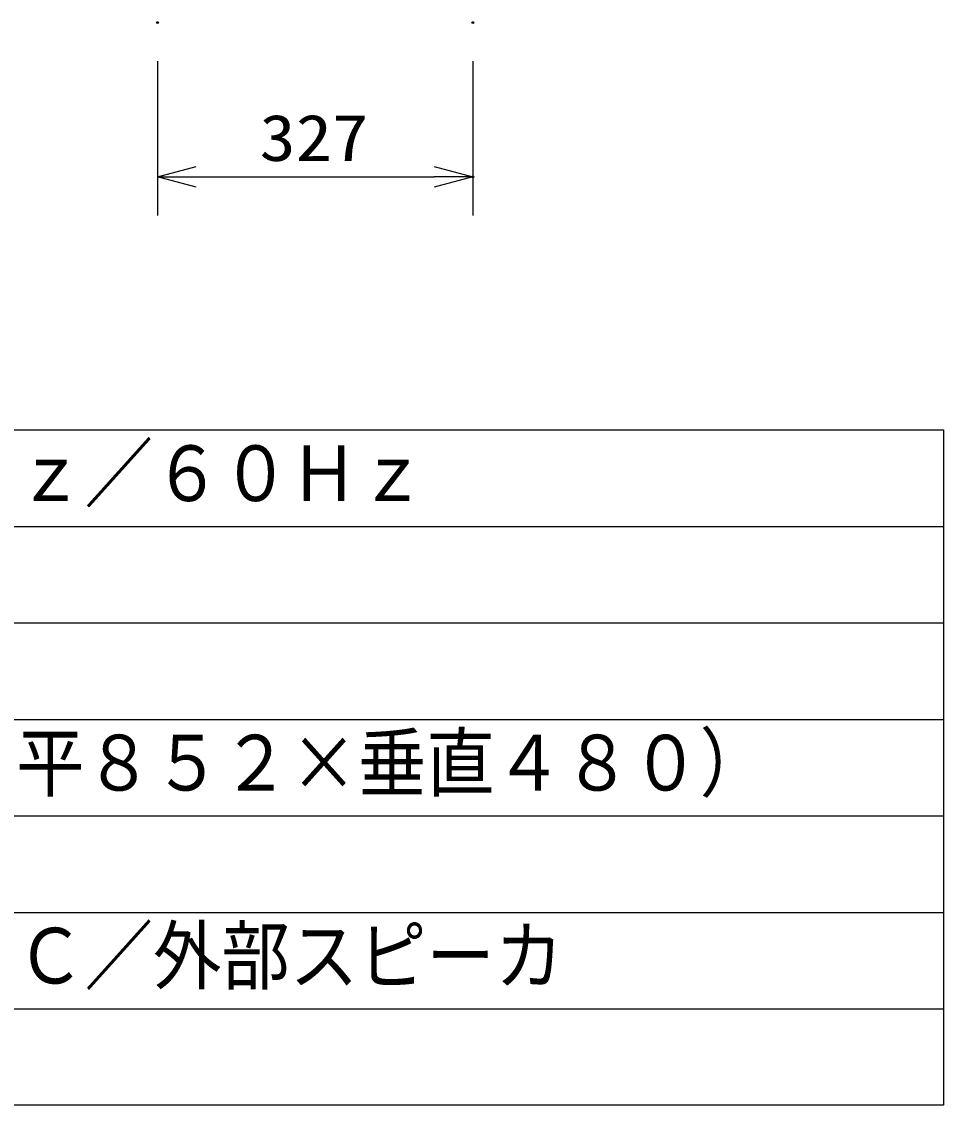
# Model space of a CAD drawing. Units: millimetres, scale not verified. Extents: x -63 to 63, y -57 to 57.
# Drawn here: x 14.7 to 62.5, y -56.5 to -0.3 of the extents above; entities that cross this region are included whole.
import ezdxf
from ezdxf.enums import TextEntityAlignment as Align

# ---------------------------------------------------------------- set-up
doc = ezdxf.new("R2010")
doc.units = ezdxf.units.MM
doc.header["$LTSCALE"] = 0.190236
doc.header["$PDMODE"] = 32
doc.header["$PDSIZE"] = 0.0951
for name, color, linetype in [('0-0_MOJI1', 2, 'Continuous'), ('0-3_WAKU', 3, 'Continuous'), ('0-4_DEFPOINTS', 7, 'Continuous')]:
    doc.layers.add(name, color=color, linetype=linetype)
doc.styles.add('ＭＳ ゴシック', font='')
doc.styles.get('ＭＳ ゴシック').set_extended_font_data('MS Gothic')

# ---------------------------------------------------------------- blocks, each defined once
blk = doc.blocks.new('_OPEN30')
at = {"layer": '0-4_DEFPOINTS'}
blk.add_line((0, 0), (-1, 0), dxfattribs=at)
blk.add_lwpolyline([(-1, 0.26795), (0, 0), (-1, -0.26795)], dxfattribs=at)

msp = doc.modelspace()

# ---------------------------------------------------------------- linework, layer by layer
at = {"layer": '0-3_WAKU'}
for p, q in [((21.761, -2.3948), (21.761, -10.3948)), ((38.1058, -2.3948), (38.1058, -10.3948)), ((23.761, -8.3948), (36.1058, -8.3948))]:
    msp.add_line(p, q, dxfattribs=at)
at = {"layer": '0-3_WAKU', "color": 4}
for p, q in [((-62.5001, -21.5), (62.5001, -21.5)), ((62.5001, -21.5), (62.5001, -56.5001)), ((62.5001, -56.5001), (-62.5001, -56.5001))]:
    msp.add_line(p, q, dxfattribs=at)
at = {"layer": '0-3_WAKU', "color": 1}
for p, q in [((-62.5001, -26.5), (62.5001, -26.5)), ((-62.5001, -31.5001), (62.5001, -31.5001)), ((-62.5001, -36.5001), (62.5001, -36.5001)), ((-62.5001, -41.5001), (62.5001, -41.5001)), ((-62.5001, -46.5001), (62.5001, -46.5001)), ((-62.5001, -51.5001), (62.5001, -51.5001))]:
    msp.add_line(p, q, dxfattribs=at)
at = {"layer": '0-4_DEFPOINTS'}
for p in [(21.761, -0.3948), (38.1058, -0.3948), (38.1058, -8.3948)]:
    msp.add_point(p, dxfattribs=at)

# ---------------------------------------------------------------- block references
at = {"layer": '0-3_WAKU', "xscale": 2, "yscale": 2, "rotation": 180}
msp.add_blockref('_OPEN30', (21.761, -8.3948), dxfattribs=at)
at = {"layer": '0-3_WAKU', "xscale": 2, "yscale": 2}
msp.add_blockref('_OPEN30', (38.1058, -8.3948), dxfattribs=at)

# ---------------------------------------------------------------- texts
at = {"layer": '0-0_MOJI1', "style": 'ＭＳ ゴシック', "width": 0.9}
for s, p in [('ＡＣ１００Ｖ\u3000５０Ｈｚ／６０Ｈｚ', (-21, -26.0552)), ('４０８９６０画素（水平８５２×垂直４８０）', (-21, -41.0552)), ('ビデオ／Ｓビデオ／ＰＣ／外部スピーカ', (-21, -51.0552))]:
    msp.add_text(s, height=2.887, dxfattribs=at).set_placement(p, align=Align.BOTTOM_LEFT)
at = {"layer": '0-3_WAKU', "style": 'ＭＳ ゴシック', "width": 1.15}
msp.add_text('327', height=2.406, dxfattribs=at).set_placement((27.0463, -8.2852), align=Align.BOTTOM_LEFT)

doc.saveas('drawing.dxf')
